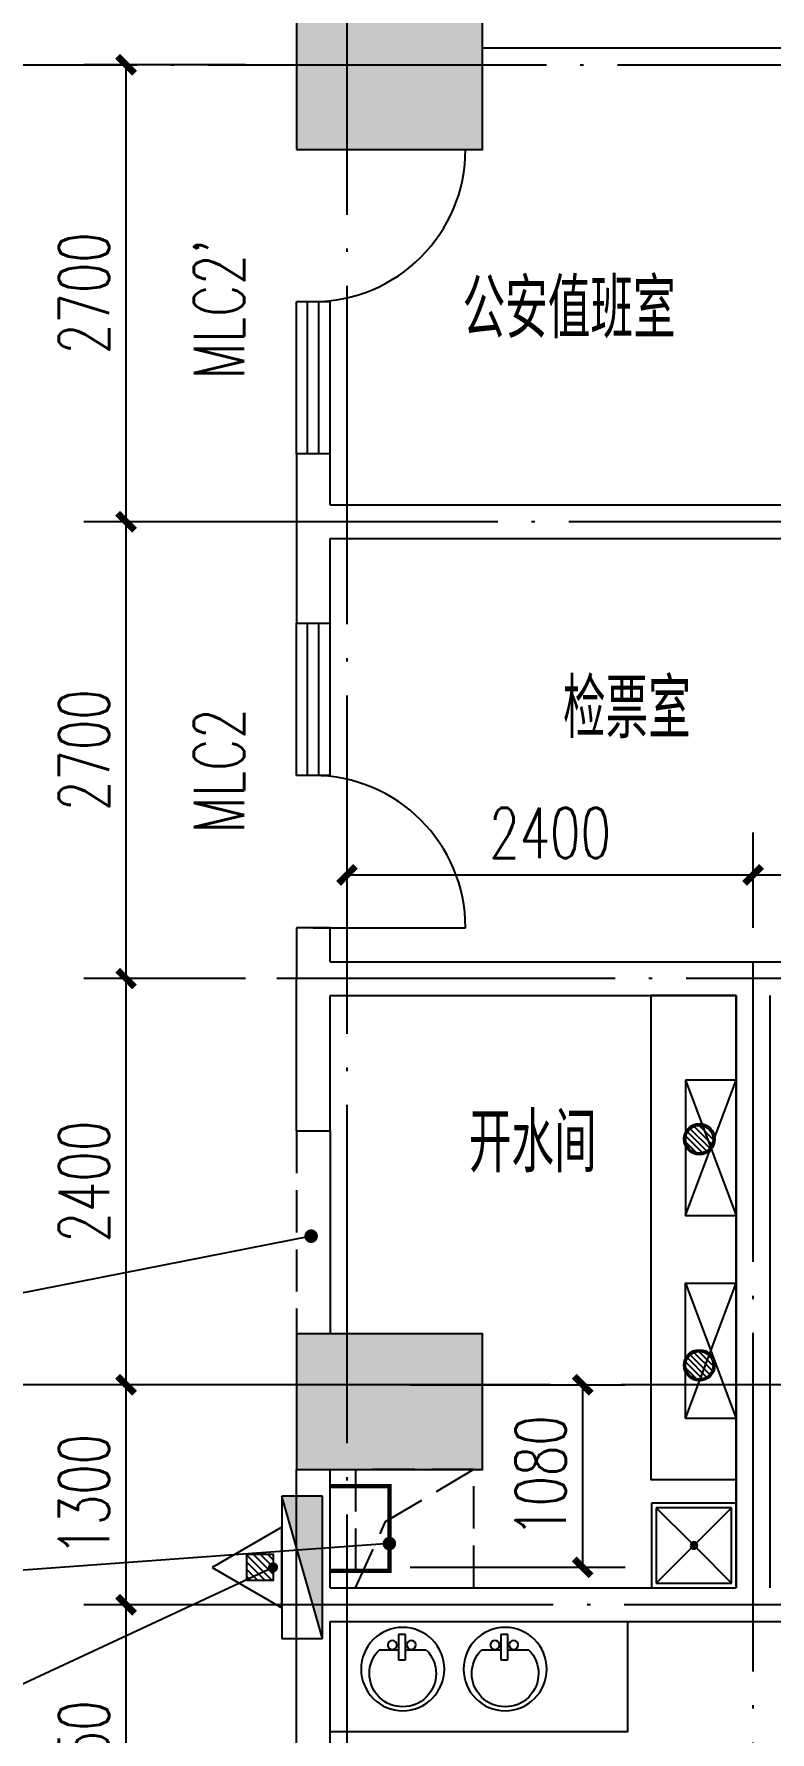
# Model space of a CAD drawing. Extents: x 63793 to 231107, y 20849 to 337643.
# Drawn here: x 178948 to 183299, y 269587 to 279621 of the extents above; entities that cross this region are included whole.
import ezdxf

# ---------------------------------------------------------------- set-up
doc = ezdxf.new("R2010")
doc.units = 0
doc.header["$LTSCALE"] = 1000
doc.header["$MEASUREMENT"] = 0
doc.linetypes.add('DASH', pattern=[0.35, 0.25, -0.1])
doc.linetypes.add('DOTE', pattern=[2.42, 2, -0.2, 0.02, -0.2])
for name, color, linetype in [('COLUMN', 2, 'Continuous'), ('DIM_LEAD', 3, 'Continuous'), ('DOTE', 1, 'DOTE'), ('EQUIP_消火栓', 7, 'Continuous'), ('EQUIP_消防', 7, 'Continuous'), ('LVTRY', 6, 'Continuous'), ('PUB_DIM', 3, 'Continuous'), ('PUB_HATCH', 8, 'Continuous'), ('WALL', 2, 'Continuous'), ('WINDOW', 4, 'Continuous'), ('WINDOW_TEXT', 7, 'Continuous'), ('厨卫', 30, 'Continuous'), ('新块$0$2D_ROOF', 144, 'Continuous'), ('新块$0$LVTRY', 6, 'Continuous'), ('新块$0$PUB_DIM', 3, 'Continuous')]:
    doc.layers.add(name, color=color, linetype=linetype)
doc.styles.add('_TCH_DIM_T3', font='SIMPLEX', dxfattribs={"width": 0.705882, "bigfont": 'GBCBIG'})
doc.styles.add('_TCH_WINDOW', font='SIMPLEX', dxfattribs={"height": 3.5, "bigfont": 'GBCBIG'})
doc.styles.add('DIM_FONT', font='SIMPLEX', dxfattribs={"width": 0.7, "bigfont": 'GBCBIG'})
doc.styles.get("Standard").update_dxf_attribs({"font": 'gbenor.shx', "bigfont": 'gbcbig.shx'})
doc.dimstyles.new('_TCH_ARCH&&100', dxfattribs={"dimtxt": 297.5, "dimasz": 100, "dimexe": 250, "dimexo": 300, "dimgap": 100, "dimtad": 1, "dimdec": 0, "dimzin": 0, "dimdsep": 46, "dimtxsty": '_TCH_DIM_T3', "dimblk": 'ARCHTICK', "dimcen": 0.09, "dimclrt": 7, "dimazin": 2, "dimtfac": 1, "dimtdec": 0, "dimtix": 1, "dimtmove": 2, "dimatfit": 3, "dimfxl": 0, "dimtolj": 1, "dimtzin": 0, "dimarcsym": 0})

# ---------------------------------------------------------------- blocks, each defined once
blk = doc.blocks.new('M_E33IEP')
for p, q in [((135, 135), (135, 20)), ((44, -21), (44, 20)), ((44, 20), (194, 20)), ((194, 20), (194, -21)), ((194, -21), (44, -21)), ((135, -21), (135, -144))]:
    blk.add_line(p, q)
for centre, radius in [((248, -5), 246), ((106, 56), 26.7), ((105, -55), 26.7)]:
    blk.add_circle(centre, radius)
blk.add_arc((274, -5), 197, 225.2527, 134.7473)
at = {"style": 'DIM_FONT', "width": 0.8, "flags": 9}
for tag in ['XSIZE', 'YSIZE']:
    blk.add_attdef(tag, (0, 0), '', height=0.5, dxfattribs=at)
at = {"width": 0.8, "flags": 9}
for tag in ['XSIZE', 'YSIZE']:
    blk.add_attdef(tag, (2, -251), '', height=150, dxfattribs=at)
blk = doc.blocks.new('drgrt')
at = {"layer": '厨卫'}
h = blk.add_hatch(dxfattribs=at)
h.set_pattern_fill('ANSI31', color=256, scale=200, angle=-90, style=0)
h.set_pattern_definition([(135, (467302.654, -452121.677), (-17.6776695, -17.6776695), [])])
h.paths.add_polyline_path([(622639, -8723, 1), (622639, -8887, 1)])
h = blk.add_hatch(dxfattribs=at)
h.set_pattern_fill('ANSI31', color=256, scale=200, angle=-90, style=0)
h.set_pattern_definition([(135, (467302.654, -452121.677), (-17.6776695, -17.6776695), [])])
h.paths.add_polyline_path([(622639, -8723, 1), (622639, -8887, 1)])
h = blk.add_hatch(dxfattribs=at)
h.set_pattern_fill('ANSI31', color=256, scale=200, angle=-90, style=0)
h.set_pattern_definition([(135, (466585.184, -452264.022), (-17.6776695, -17.6776695), [])])
h.paths.add_polyline_path([(621921, -8865, 1), (621921, -9029, 1)])
h = blk.add_hatch(dxfattribs=at)
h.set_pattern_fill('ANSI31', color=256, scale=200, angle=-90, style=0)
h.set_pattern_definition([(135, (466585.184, -452264.022), (-17.6776695, -17.6776695), [])])
h.paths.add_polyline_path([(621921, -8865, 1), (621921, -9029, 1)])
h = blk.add_hatch(dxfattribs=at)
h.set_pattern_fill('ANSI31', color=256, scale=200, angle=-90, style=0)
h.set_pattern_definition([(135, (466585.184, -453600.247), (-17.6776695, -17.6776695), [])])
h.paths.add_polyline_path([(621921, -10201, 1), (621921, -10365, 1)])
h = blk.add_hatch(dxfattribs=at)
h.set_pattern_fill('ANSI31', color=256, scale=200, angle=-90, style=0)
h.set_pattern_definition([(135, (466585.184, -453600.247), (-17.6776695, -17.6776695), [])])
h.paths.add_polyline_path([(621921, -10201, 1), (621921, -10365, 1)])
h = blk.add_hatch(dxfattribs=at)
h.set_pattern_fill('ANSI31', color=256, scale=200, angle=-90, style=0)
h.set_pattern_definition([(135, (471002.692, -454509.946), (-17.6776695, -17.6776695), [])])
h.paths.add_polyline_path([(626339, -11111, 1), (626339, -11275, 1)])
h = blk.add_hatch(dxfattribs=at)
h.set_pattern_fill('ANSI31', color=256, scale=200, angle=-90, style=0)
h.set_pattern_definition([(135, (471002.692, -454509.946), (-17.6776695, -17.6776695), [])])
h.paths.add_polyline_path([(626339, -11111, 1), (626339, -11275, 1)])
h = blk.add_hatch(dxfattribs=at)
h.set_pattern_fill('ANSI31', color=256, scale=200, angle=-90, style=0)
h.set_pattern_definition([(135, (469622.653, -455356.53), (-17.6776695, -17.6776695), [])])
h.paths.add_polyline_path([(624959, -11958, 1), (624959, -12121, 1)])
h = blk.add_hatch(dxfattribs=at)
h.set_pattern_fill('ANSI31', color=256, scale=200, angle=-90, style=0)
h.set_pattern_definition([(135, (469622.653, -455356.53), (-17.6776695, -17.6776695), [])])
h.paths.add_polyline_path([(624959, -11958, 1), (624959, -12121, 1)])
h = blk.add_hatch(dxfattribs=at)
h.set_pattern_fill('ANSI31', color=256, scale=200, angle=-90, style=0)
h.set_pattern_definition([(135, (464652.654, -456055.464), (-17.6776695, -17.6776695), [])])
h.paths.add_polyline_path([(619989, -12657, 1), (619989, -12820, 1)])
h = blk.add_hatch(dxfattribs=at)
h.set_pattern_fill('ANSI31', color=256, scale=200, angle=-90, style=0)
h.set_pattern_definition([(135, (464652.654, -456055.464), (-17.6776695, -17.6776695), [])])
h.paths.add_polyline_path([(619989, -12657, 1), (619989, -12820, 1)])
h = blk.add_hatch(dxfattribs=at)
h.set_pattern_fill('ANSI31', color=256, scale=200, angle=-90, style=0)
h.set_pattern_definition([(135, (468150.352, -456956.53), (-17.6776695, -17.6776695), [])])
h.paths.add_polyline_path([(623487, -13558, 1), (623487, -13721, 1)])
h = blk.add_hatch(dxfattribs=at)
h.set_pattern_fill('ANSI31', color=256, scale=200, angle=-90, style=0)
h.set_pattern_definition([(135, (468150.352, -456956.53), (-17.6776695, -17.6776695), [])])
h.paths.add_polyline_path([(623487, -13558, 1), (623487, -13721, 1)])
h = blk.add_hatch(dxfattribs=at)
h.set_pattern_fill('ANSI31', color=256, scale=200, angle=-90, style=0)
h.set_pattern_definition([(135, (464652.654, -460015.187), (-17.6776695, -17.6776695), [])])
h.paths.add_polyline_path([(619989, -16616, 1), (619989, -16780, 1)])
for centre, radius in [((622639, -8805), 91.9), ((622639, -8805), 91.9), ((622639, -8805), 81.9), ((622639, -8805), 81.9), ((621921, -8947), 91.9), ((621921, -8947), 91.9), ((621921, -8947), 81.9), ((621921, -8947), 81.9), ((621921, -10283), 91.9), ((621921, -10283), 91.9), ((621921, -10283), 81.9), ((621921, -10283), 81.9), ((626339, -11193, 0), 91.9), ((626339, -11193, 0), 91.9), ((626339, -11193, 0), 81.9), ((626339, -11193, 0), 81.9), ((624959, -12040), 91.9), ((624959, -12040), 91.9), ((624959, -12040), 81.9), ((624959, -12040), 81.9), ((619989, -12738), 91.9), ((619989, -12738), 91.9), ((619989, -12738), 81.9), ((619989, -12738), 81.9), ((623487, -13640), 91.9), ((623487, -13640), 91.9), ((623487, -13640), 81.9), ((623487, -13640), 81.9), ((619989, -16698), 91.9), ((619989, -16698), 81.9)]:
    blk.add_circle(centre, radius, dxfattribs=at)
blk = doc.blocks.new('$TwtSys$00000434')
for p, q in [((-0.5, 0.5), (-0.5, -0.5)), ((-0.5, -0.5), (0.5, 0.5)), ((0.5, 0.5), (-0.5, 0.5)), ((0.5, -0.5), (0.5, 0.5)), ((-0.5, -0.5), (0.5, -0.5))]:
    blk.add_line(p, q)
blk.add_solid([(0.5, -0.5), (0.5, 0.5), (-0.5, -0.5)])
blk = doc.blocks.new('$ATTACHMENT$00000214')
h = blk.add_hatch()
h.set_pattern_fill('ANSI31', color=256, scale=200, style=0)
h.set_pattern_definition([(45, (-38543.802, -6842.639), (-17.67767, 17.67767), [])])
h.paths.add_polyline_path([(-64.9, 1.9), (64.9, 1.9), (64.9, -127.9), (-64.9, -127.9)])
for points in [[(0, 171.8), (-198.4, -171.8), (198.4, -171.8)], [(-64.9, 1.9), (64.9, 1.9), (64.9, -127.9), (-64.9, -127.9)]]:
    blk.add_lwpolyline(points, close=True)
blk = doc.blocks.new('dsff')
at = {"layer": 'EQUIP_消火栓', "xscale": 840, "yscale": 240, "zscale": 840, "rotation": 90}
blk.add_blockref('$TwtSys$00000434', (391034, -10273), dxfattribs=at)
at = {"layer": 'EQUIP_消防', "xscale": 1.2, "yscale": 1.2, "zscale": 1.2, "rotation": 90}
blk.add_blockref('$ATTACHMENT$00000214', (390708, -10273), dxfattribs=at)
blk = doc.blocks.new('_ArchTick')
at = {"color": 0, "linetype": 'ByBlock', "const_width": 0.4}
blk.add_lwpolyline([(-0.5, -0.5), (0.5, 0.5)], dxfattribs=at)
blk = doc.blocks.new('*D1633')
at = {"layer": 'Defpoints', "color": 0, "transparency": 16777216}
for p in [(180873, 271639), (182192, 271639), (180873, 270560)]:
    blk.add_point(p, dxfattribs=at)
at = {"layer": 'PUB_DIM', "color": 0, "lineweight": -2, "transparency": 16777216}
for p, q in [((181173, 271639), (182442, 271639)), ((182192, 270560), (182192, 271639)), ((181173, 270560), (182442, 270560))]:
    blk.add_line(p, q, dxfattribs=at)
at = {"layer": 'PUB_DIM', "color": 0, "lineweight": -2, "transparency": 16777216, "xscale": 100, "yscale": 100, "zscale": 100}
for p, rotation in [((182192, 271639), 90), ((182192, 270560), 270)]:
    blk.add_blockref('_ArchTick', p, dxfattribs=dict(at, rotation=rotation))
at = {"layer": 'PUB_DIM', "color": 7, "transparency": 16777216, "insert": (181943, 271099), "char_height": 297.5, "attachment_point": 5, "rotation": 90, "style": '_TCH_DIM_T3'}
blk.add_mtext('\\A1;1080', dxfattribs=at)
blk = doc.blocks.new('*D139')
at = {"layer": 'Defpoints', "color": 0, "transparency": 16777216}
for p in [(183199, 274652), (180799, 274039), (183199, 274039)]:
    blk.add_point(p, dxfattribs=at)
at = {"layer": 'PUB_DIM', "color": 0, "lineweight": -2, "transparency": 16777216}
for p, q in [((180799, 274339), (180799, 274902)), ((183199, 274339), (183199, 274902)), ((180799, 274652), (183199, 274652))]:
    blk.add_line(p, q, dxfattribs=at)
at = {"layer": 'PUB_DIM', "color": 0, "lineweight": -2, "transparency": 16777216, "xscale": 100, "yscale": 100, "zscale": 100, "rotation": 180}
blk.add_blockref('_ArchTick', (180799, 274652), dxfattribs=at)
at = {"layer": 'PUB_DIM', "color": 0, "lineweight": -2, "transparency": 16777216, "xscale": 100, "yscale": 100, "zscale": 100}
blk.add_blockref('_ArchTick', (183199, 274652), dxfattribs=at)
at = {"layer": 'PUB_DIM', "color": 7, "transparency": 16777216, "insert": (181999, 274900), "char_height": 297.5, "attachment_point": 5, "style": '_TCH_DIM_T3'}
blk.add_mtext('\\A1;2400', dxfattribs=at)
blk = doc.blocks.new('*D140')
at = {"layer": 'Defpoints', "color": 0, "transparency": 16777216}
for p in [(185209, 274652), (183199, 274039), (185209, 274039)]:
    blk.add_point(p, dxfattribs=at)
at = {"layer": 'PUB_DIM', "color": 0, "lineweight": -2, "transparency": 16777216}
for p, q in [((183199, 274339), (183199, 274902)), ((185209, 274339), (185209, 274902)), ((183199, 274652), (185209, 274652))]:
    blk.add_line(p, q, dxfattribs=at)
at = {"layer": 'PUB_DIM', "color": 0, "lineweight": -2, "transparency": 16777216, "xscale": 100, "yscale": 100, "zscale": 100, "rotation": 180}
blk.add_blockref('_ArchTick', (183199, 274652), dxfattribs=at)
at = {"layer": 'PUB_DIM', "color": 0, "lineweight": -2, "transparency": 16777216, "xscale": 100, "yscale": 100, "zscale": 100}
blk.add_blockref('_ArchTick', (185209, 274652), dxfattribs=at)
at = {"layer": 'PUB_DIM', "color": 7, "transparency": 16777216, "insert": (184204, 274900), "char_height": 297.5, "attachment_point": 5, "style": '_TCH_DIM_T3'}
blk.add_mtext('\\A1;2010', dxfattribs=at)
blk = doc.blocks.new('*D148')
at = {"layer": 'Defpoints', "color": 0, "transparency": 16777216}
for p in [(179493, 270339), (180499, 270339), (180499, 268489)]:
    blk.add_point(p, dxfattribs=at)
at = {"layer": 'PUB_DIM', "color": 0, "lineweight": -2, "transparency": 16777216}
for p, q in [((180199, 270339), (179243, 270339)), ((179493, 268489), (179493, 270339)), ((180199, 268489), (179243, 268489))]:
    blk.add_line(p, q, dxfattribs=at)
at = {"layer": 'PUB_DIM', "color": 0, "lineweight": -2, "transparency": 16777216, "xscale": 100, "yscale": 100, "zscale": 100}
for p, rotation in [((179493, 270339), 90), ((179493, 268489), 270)]:
    blk.add_blockref('_ArchTick', p, dxfattribs=dict(at, rotation=rotation))
at = {"layer": 'PUB_DIM', "color": 7, "transparency": 16777216, "insert": (179244, 269414), "char_height": 297.5, "attachment_point": 5, "rotation": 90, "style": '_TCH_DIM_T3'}
blk.add_mtext('\\A1;1850', dxfattribs=at)
blk = doc.blocks.new('*D149')
at = {"layer": 'Defpoints', "color": 0, "transparency": 16777216}
for p in [(179493, 271639), (180499, 271639), (180499, 270339)]:
    blk.add_point(p, dxfattribs=at)
at = {"layer": 'PUB_DIM', "color": 0, "lineweight": -2, "transparency": 16777216}
for p, q in [((180199, 271639), (179243, 271639)), ((179493, 270339), (179493, 271639)), ((180199, 270339), (179243, 270339))]:
    blk.add_line(p, q, dxfattribs=at)
at = {"layer": 'PUB_DIM', "color": 0, "lineweight": -2, "transparency": 16777216, "xscale": 100, "yscale": 100, "zscale": 100}
for p, rotation in [((179493, 271639), 90), ((179493, 270339), 270)]:
    blk.add_blockref('_ArchTick', p, dxfattribs=dict(at, rotation=rotation))
at = {"layer": 'PUB_DIM', "color": 7, "transparency": 16777216, "insert": (179244, 270989), "char_height": 297.5, "attachment_point": 5, "rotation": 90, "style": '_TCH_DIM_T3'}
blk.add_mtext('\\A1;1300', dxfattribs=at)
blk = doc.blocks.new('*D150')
at = {"layer": 'Defpoints', "color": 0, "transparency": 16777216}
for p in [(179493, 274039), (180499, 274039), (180499, 271639)]:
    blk.add_point(p, dxfattribs=at)
at = {"layer": 'PUB_DIM', "color": 0, "lineweight": -2, "transparency": 16777216}
for p, q in [((180199, 274039), (179243, 274039)), ((179493, 271639), (179493, 274039)), ((180199, 271639), (179243, 271639))]:
    blk.add_line(p, q, dxfattribs=at)
at = {"layer": 'PUB_DIM', "color": 0, "lineweight": -2, "transparency": 16777216, "xscale": 100, "yscale": 100, "zscale": 100}
for p, rotation in [((179493, 274039), 90), ((179493, 271639), 270)]:
    blk.add_blockref('_ArchTick', p, dxfattribs=dict(at, rotation=rotation))
at = {"layer": 'PUB_DIM', "color": 7, "transparency": 16777216, "insert": (179244, 272839), "char_height": 297.5, "attachment_point": 5, "rotation": 90, "style": '_TCH_DIM_T3'}
blk.add_mtext('\\A1;2400', dxfattribs=at)
blk = doc.blocks.new('*D151')
at = {"layer": 'Defpoints', "color": 0, "transparency": 16777216}
for p in [(179493, 276739), (180499, 276739), (180499, 274039)]:
    blk.add_point(p, dxfattribs=at)
at = {"layer": 'PUB_DIM', "color": 0, "lineweight": -2, "transparency": 16777216}
for p, q in [((180199, 276739), (179243, 276739)), ((179493, 274039), (179493, 276739)), ((180199, 274039), (179243, 274039))]:
    blk.add_line(p, q, dxfattribs=at)
at = {"layer": 'PUB_DIM', "color": 0, "lineweight": -2, "transparency": 16777216, "xscale": 100, "yscale": 100, "zscale": 100}
for p, rotation in [((179493, 276739), 90), ((179493, 274039), 270)]:
    blk.add_blockref('_ArchTick', p, dxfattribs=dict(at, rotation=rotation))
at = {"layer": 'PUB_DIM', "color": 7, "transparency": 16777216, "insert": (179244, 275389), "char_height": 297.5, "attachment_point": 5, "rotation": 90, "style": '_TCH_DIM_T3'}
blk.add_mtext('\\A1;2700', dxfattribs=at)
blk = doc.blocks.new('*D152')
at = {"layer": 'Defpoints', "color": 0, "transparency": 16777216}
for p in [(179493, 279439), (180499, 279439), (180499, 276739)]:
    blk.add_point(p, dxfattribs=at)
at = {"layer": 'PUB_DIM', "color": 0, "lineweight": -2, "transparency": 16777216}
for p, q in [((180199, 279439), (179243, 279439)), ((179493, 276739), (179493, 279439)), ((180199, 276739), (179243, 276739))]:
    blk.add_line(p, q, dxfattribs=at)
at = {"layer": 'PUB_DIM', "color": 0, "lineweight": -2, "transparency": 16777216, "xscale": 100, "yscale": 100, "zscale": 100}
for p, rotation in [((179493, 279439), 90), ((179493, 276739), 270)]:
    blk.add_blockref('_ArchTick', p, dxfattribs=dict(at, rotation=rotation))
at = {"layer": 'PUB_DIM', "color": 7, "transparency": 16777216, "insert": (179244, 278089), "char_height": 297.5, "attachment_point": 5, "rotation": 90, "style": '_TCH_DIM_T3'}
blk.add_mtext('\\A1;2700', dxfattribs=at)
blk = doc.blocks.new('_FZH')
blk.add_lwpolyline([(-0.5, -0.5), (0.5, -0.5), (0.5, 0.5), (-0.5, 0.5)], close=True)
at = {"layer": 'PUB_HATCH'}
blk.add_solid([(-0.5, -0.5), (0.5, -0.5), (-0.5, 0.5), (0.5, 0.5)], dxfattribs=at)
blk = doc.blocks.new('$plan$00002154')
for p, q in [((-449.999625, 450, 0), (449.999625, 450, 0)), ((-449.999625, -450, 0), (-449.999625, 450, 0)), ((-399.999625, 400, 0), (399.999625, 400, 0)), ((-399.999625, 400, 0), (-26.107125, 26.1075, 0)), ((-399.999625, -400, 0), (-399.999625, 400, 0)), ((26.392875, 26.3925, 0), (399.999625, 400, 0)), ((399.999625, 400, 0), (399.999625, -400, 0)), ((449.999625, 450, 0), (449.999625, -450, 0)), ((24.999625, 0, 0), (-24.999625, 0, 0)), ((0.000375, -25, 0), (0.000375, 25, 0)), ((-399.999625, -400, 0), (-26.497125, -26.495, 0)), ((26.584875, -26.585, 0), (399.999625, -400, 0)), ((449.999625, -450, 0), (-449.999625, -450, 0)), ((399.999625, -400, 0), (-399.999625, -400, 0))]:
    blk.add_line(p, q)
for radius in [37.5, 25]:
    blk.add_circle((0.000375, 0, 0), radius)

msp = doc.modelspace()

# ---------------------------------------------------------------- linework, layer by layer
msp.add_lwpolyline([(183299.3, 270438.9), (183299.3, 270438.9), (183299.3, 273938.9)])
at = {"ltscale": 50, "const_width": 25}
msp.add_lwpolyline([(180699.3, 270538.9), (181049.3, 270538.9), (181049.3, 271038.9), (180699.3, 271038.9)], dxfattribs=at)
at = {"layer": 'DIM_LEAD'}
for p, q in [((180586.8, 272516.8), (178491.5, 272103.9)), ((181049.3, 270700.1), (178220, 270494.5))]:
    msp.add_line(p, q, dxfattribs=at)
at = {"layer": 'DIM_LEAD', "const_width": 40}
for points in [[(180606.4, 272520.7, 1), (180567.2, 272512.9, 1)], [(181069.2, 270701.6, 1), (181029.3, 270698.7, 1)]]:
    msp.add_lwpolyline(points, format="xyb", close=True, dxfattribs=at)
at = {"layer": 'DOTE'}
for p, q in [((180799.3, 261612.7), (180799.3, 287438.9)), ((138837, 279438.9), (206199.3, 279438.9)), ((186529.5, 276738.9), (179426.5, 276738.9)), ((183199.3, 265104.9), (183199.3, 274138.9)), ((189643.2, 274038.9), (179906.9, 274038.9)), ((206199.3, 271638.9), (138837, 271638.9)), ((189277.9, 270338.9), (179980.4, 270338.9))]:
    msp.add_line(p, q, dxfattribs=at)
at = {"layer": 'LVTRY'}
msp.add_lwpolyline([(183099.3, 273938.9), (182595.2, 273938.9), (182595.2, 271078.1), (183099.3, 271078.1)], close=True, dxfattribs=at)
msp.add_lwpolyline([(180699.3, 269588.9), (182459.4, 269588.9), (182459.4, 270238.9)], dxfattribs=at)
at = {"layer": 'WALL'}
for p, q in [((181599.3, 279538.9), (184399.3, 279538.9)), ((180699.3, 277138.9), (180499.3, 277138.9)), ((180499.3, 277138.9), (180499.3, 276738.9)), ((180699.3, 276838.9), (180699.3, 277138.9)), ((180699.3, 276838.9), (185799.3, 276838.9)), ((180499.3, 276738.9), (180499.3, 276138.9)), ((180699.3, 276138.9), (180699.3, 276638.9)), ((180699.3, 276638.9), (185799.3, 276638.9)), ((180499.3, 276138.9), (180699.3, 276138.9)), ((180699.3, 274338.9), (180499.3, 274338.9)), ((180499.3, 274338.9), (180499.3, 274038.9)), ((180699.3, 274138.9), (180699.3, 274338.9)), ((180699.3, 274138.9), (183199.3, 274138.9)), ((183199.3, 274138.9), (185212, 274138.9)), ((180499.3, 273138.9), (180499.3, 274038.9)), ((180699.3, 273138.9), (180699.3, 273938.9)), ((180699.3, 273938.9), (183099.3, 273938.9)), ((183099.3, 270438.9), (183099.3, 273938.9)), ((183099.3, 273938.9), (183099.3, 270438.9)), ((180499.3, 273138.9), (180699.3, 273138.9)), ((180499.3, 270338.9), (180499.3, 271138.9)), ((180699.3, 270438.9), (180699.3, 271138.9)), ((180699.3, 270438.9), (183099.3, 270438.9)), ((180499.3, 268488.9), (180499.3, 270338.9)), ((180699.3, 270238.9), (184199.3, 270238.9)), ((180699.3, 270238.9), (183199.3, 270238.9)), ((180699.3, 268588.9), (180699.3, 270238.9)), ((183199.3, 270238.9), (184199.3, 270238.9))]:
    msp.add_line(p, q, dxfattribs=at)
at = {"layer": 'WINDOW'}
for p, q in [((180599.3, 278938.9), (181499.3, 278938.9)), ((180499.3, 277138.9), (180499.3, 278038.9)), ((180699.3, 278038.9), (180499.3, 278038.9)), ((180565.9, 277138.9), (180565.9, 278038.9)), ((180632.6, 277138.9), (180632.6, 278038.9)), ((180699.3, 277138.9), (180699.3, 278038.9)), ((180499.3, 275238.9), (180499.3, 276138.9)), ((180565.9, 275238.9), (180565.9, 276138.9)), ((180632.6, 275238.9), (180632.6, 276138.9)), ((180699.3, 275238.9), (180699.3, 276138.9)), ((180699.3, 275238.9), (180499.3, 275238.9)), ((180599.3, 274338.9), (181499.3, 274338.9)), ((180699.3, 273138.9), (180699.3, 271938.9))]:
    msp.add_line(p, q, dxfattribs=at)
at = {"layer": 'WINDOW', "linetype": 'DASH'}
msp.add_line((180499.3, 273138.9), (180499.3, 271938.9), dxfattribs=at)
at = {"layer": 'WINDOW'}
for centre, start, end in [((180599.3, 278938.9), 270, 0), ((180599.3, 274338.9), 0, 90)]:
    msp.add_arc(centre, 900, start, end, dxfattribs=at)
at = {"layer": '新块$0$2D_ROOF', "color": 42, "linetype": 'DASH'}
msp.add_lwpolyline([(180849.3, 270438.9), (181549.3, 270438.9), (181549.3, 271138.9), (180849.3, 271138.9)], close=True, dxfattribs=at)
msp.add_lwpolyline([(180849.3, 270438.9), (181026.9, 270829.7), (181549.3, 271138.9)], dxfattribs=at)
at = {"layer": '新块$0$LVTRY'}
for p, q in [((182799.3, 273438.9), (183099.3, 272638.9)), ((182799.3, 272638.9), (183099.3, 273438.9)), ((182799.3, 271438.9), (183099.3, 272238.9)), ((182799.3, 272238.9), (183099.3, 271438.9))]:
    msp.add_line(p, q, dxfattribs=at)
for points in [[(182799.3, 273438.9), (182799.3, 272638.9), (183099.3, 272638.9), (183099.3, 273438.9)], [(182799.3, 271438.9), (182799.3, 272238.9), (183099.3, 272238.9), (183099.3, 271438.9)]]:
    msp.add_lwpolyline(points, close=True, dxfattribs=at)
at = {"layer": '新块$0$PUB_DIM'}
msp.add_line((180361.5, 270559.6), (178468.1, 269678), dxfattribs=at)
at = {"layer": '新块$0$PUB_DIM', "const_width": 30}
msp.add_lwpolyline([(180375.1, 270566, 1), (180347.9, 270553.3, 1)], format="xyb", close=True, dxfattribs=at)

# ---------------------------------------------------------------- block references
for name, p in [('dsff', (-210499.8, 280832.5)), ('drgrt', (-439039.6, 282036.8))]:
    msp.add_blockref(name, p)
at = {"layer": 'COLUMN'}
for p, xscale, yscale, zscale in [((181049.3, 279338.9), 1099.999999999505, 800.0000000000146, 800.0000000000146), ((181049.3, 271538.9), 1099.999999999534, 800.0000000001164, 800.0000000001164)]:
    msp.add_blockref('_FZH', p, dxfattribs=dict(at, xscale=xscale, yscale=yscale, zscale=zscale))
at = {"layer": 'LVTRY', "xscale": 0.5556, "yscale": -0.5556, "zscale": 0.5556}
msp.add_blockref('$plan$00002154', (182849.3, 270689, 0), dxfattribs=at)
at = {"layer": 'LVTRY', "xscale": -1, "rotation": 90}
for p in [(181123.2, 270206.6), (181728.6, 270206.6)]:
    msp.add_blockref('M_E33IEP', p, dxfattribs=at)

# ---------------------------------------------------------------- texts
at = {"char_height": 350, "attachment_point": 1}
for s, insert, width in [('公安值班室', (181481.8, 278173.3), 1828.324), ('检票室', (182075, 275809.5), 3190), ('开水间', (181518.4, 273244.6), 3190)]:
    msp.add_mtext(s, dxfattribs=dict(at, insert=insert, width=width))
at = {"layer": 'WINDOW_TEXT', "style": '_TCH_WINDOW', "width": 0.705882}
for s, p in [("MLC2'", (180191.4, 277580.3)), ('MLC2', (180191.4, 274897.6))]:
    msp.add_text(s, height=297.5, rotation=90, dxfattribs=at).set_placement(p)

# ---------------------------------------------------------------- dimensions: what is measured, and where the dimension line sits
at = {"layer": 'PUB_DIM'}
for p1, p2, distance, text, picture, middle in [((180499.3, 276738.9), (180499.3, 279438.9), 1006, '2700', '*D152', (179244.5, 278088.9)), ((180499.3, 274038.9), (180499.3, 276738.9), 1006, '2700', '*D151', (179244.5, 275388.9)), ((180799.3, 274038.9), (183199.3, 274038.9), 612.7, '2400', '*D139', (181999.3, 274900.4)), ((183199.3, 274038.9), (185209, 274038.9), 612.7, '2010', '*D140', (184204.2, 274900.4)), ((180499.3, 271638.9), (180499.3, 274038.9), 1006, '2400', '*D150', (179244.5, 272838.9)), ((180499.3, 270338.9), (180499.3, 271638.9), 1006, '1300', '*D149', (179244.5, 270988.9)), ((180499.3, 268488.9), (180499.3, 270338.9), 1006, '1850', '*D148', (179244.5, 269413.9))]:
    dim = msp.add_aligned_dim(p1=p1, p2=p2, distance=distance, text=text, dimstyle='_TCH_ARCH&&100', dxfattribs=at)
    dim.commit()
    dim.dimension.update_dxf_attribs({"geometry": picture, "text_midpoint": middle})
at = {"layer": 'PUB_DIM', "color": 6}
dim = msp.add_aligned_dim(p1=(180872.8, 270559.6), p2=(180872.8, 271638.9), distance=-1319, text='1080', dimstyle='_TCH_ARCH&&100', dxfattribs=at)
dim.commit()
dim.dimension.update_dxf_attribs({"geometry": '*D1633', "text_midpoint": (181943.1, 271099.3)})

doc.saveas('drawing.dxf')
